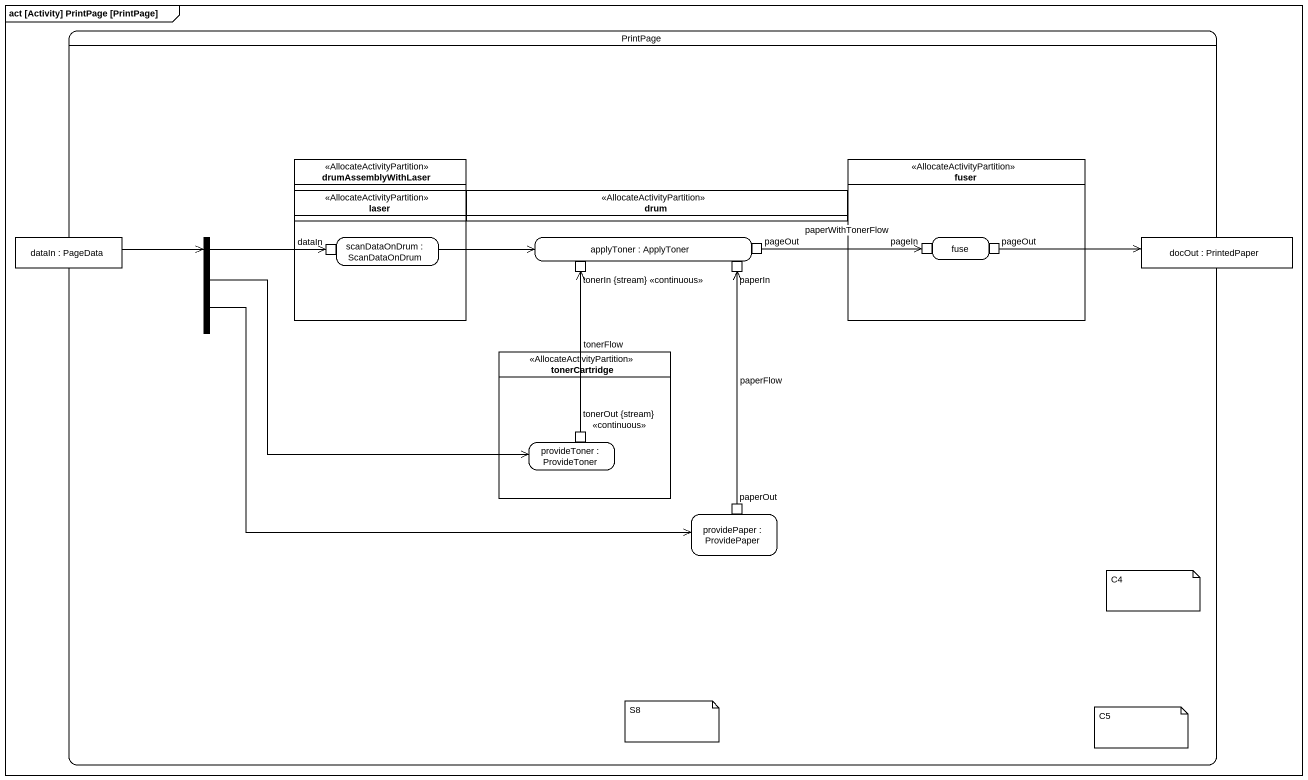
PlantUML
@startuml
mainframe act [Activity] PrintPage [PrintPage]
hide empty description
state PrintPage {
  state drumAssemblyWithLaser <<AllocateActivityPartition>> {
    state laser <<AllocateActivityPartition>>
    state "scanDataOnDrum : ScanDataOnDrum" as scanDataOnDrum {
      state "dataIn" as dataIn_2 <<inputPin>>
    }
  }
  state fuser <<AllocateActivityPartition>> {
    state fuse {
      state pageIn <<inputPin>>
      state "pageOut" as pageOut_2 <<outputPin>>
    }
  }
  state drum <<AllocateActivityPartition>>
  state "dataIn : PageData" as dataIn <<object>>
  state fork1 <<fork>>
  state "applyToner : ApplyToner" as applyToner {
    state "tonerIn {stream} <<continuous>>" as tonerIn_stream_continuous <<inputPin>>
    state paperIn <<inputPin>>
    state pageOut <<outputPin>>
  }
  state "docOut : PrintedPaper" as docOut <<object>>
  state tonerCartridge <<AllocateActivityPartition>> {
    state "provideToner : ProvideToner" as provideToner {
      state "tonerOut {stream} <<continuous>>" as tonerOut_stream_continuous <<outputPin>>
    }
  }
  state "providePaper : ProvidePaper" as providePaper {
    state paperOut <<outputPin>>
  }
}
dataIn -right-> fork1
fork1 -right-> dataIn_2
fork1 -right-> provideToner
fork1 -right-> providePaper
scanDataOnDrum -right-> applyToner
pageOut -right-> pageIn : paperWithTonerFlow
pageOut_2 -right-> docOut
tonerOut_stream_continuous -up-> tonerIn_stream_continuous : tonerFlow
paperOut -up-> paperIn : paperFlow
note as N1
  C4
end note
note as N2
  S8
end note
note as N3
  C5
end note
@enduml
